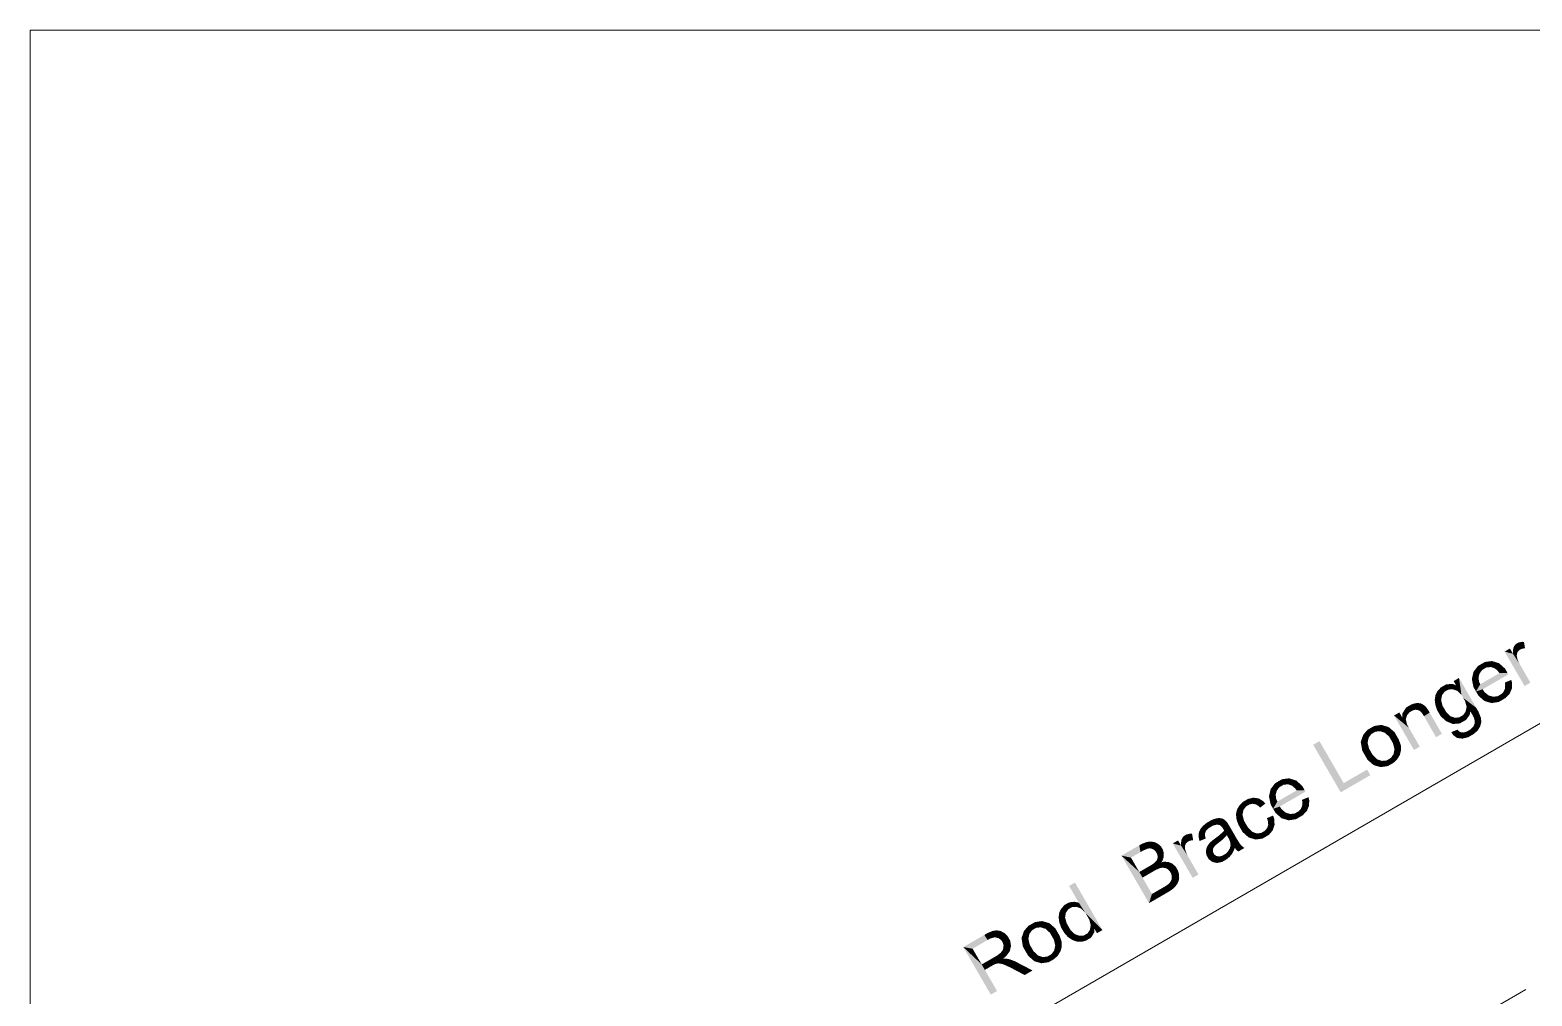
# Model space of a CAD drawing. Header units: millimetres. Extents: x 2 to 579, y 1 to 405.
# Drawn here: x 161.72 to 198.66, y 127 to 150.75 of the extents above; entities that cross this region are included whole.
import ezdxf

# ---------------------------------------------------------------- set-up
doc = ezdxf.new("R2010")
doc.units = ezdxf.units.MM
doc.linetypes.add('XKITLINE00', pattern=[0])
doc.layers.add('LinkedObject', color=7, linetype='Continuous', lineweight=0)

# ---------------------------------------------------------------- blocks, each defined once
blk = doc.blocks.new('*A4')
at = {"layer": 'LinkedObject'}
for points in [[(198.198, 135.559), (198.189, 135.414), (198.187, 135.474)], [(198.211, 135.586), (198.189, 135.414), (198.198, 135.559)], [(198.341, 135.501), (198.189, 135.414), (198.211, 135.586)], [(198.223, 135.612), (198.364, 135.515), (198.211, 135.586)], [(198.211, 135.586), (198.364, 135.515), (198.341, 135.501)], [(198.261, 135.653), (198.364, 135.515), (198.223, 135.612)], [(198.286, 135.668), (198.364, 135.515), (198.261, 135.653)], [(198.409, 135.708), (198.286, 135.668), (198.322, 135.689)], [(198.459, 135.707), (198.286, 135.668), (198.409, 135.708)], [(198.451, 135.545), (198.286, 135.668), (198.459, 135.707)], [(198.286, 135.668), (198.39, 135.53), (198.364, 135.515)], [(198.39, 135.53), (198.286, 135.668), (198.451, 135.545)], [(198.451, 135.545), (198.459, 135.707), (198.486, 135.545)], [(197.671, 135.235), (197.415, 135.164), (197.499, 135.213)], [(197.759, 135.209), (197.415, 135.164), (197.671, 135.235)], [(197.651, 135.088), (197.415, 135.164), (197.759, 135.209)], [(197.651, 135.088), (197.759, 135.209), (197.709, 135.066)], [(197.759, 135.209), (197.747, 135.053), (197.709, 135.066)], [(197.747, 135.053), (197.759, 135.209), (197.82, 134.988)], [(197.994, 135.05), (197.759, 135.209), (197.846, 135.182)], [(197.82, 134.988), (197.759, 135.209), (197.994, 135.05)], [(198.189, 135.414), (197.984, 135.468), (198.114, 135.543)], [(197.984, 135.468), (198.189, 135.414), (198.474, 134.621)], [(198.307, 135.463), (198.189, 135.414), (198.341, 135.501)], [(198.296, 135.438), (198.189, 135.414), (198.307, 135.463)], [(198.286, 135.413), (198.189, 135.414), (198.296, 135.438)], [(198.189, 135.414), (198.362, 135.147), (198.618, 134.704)], [(198.362, 135.147), (198.189, 135.414), (198.335, 135.193)], [(198.335, 135.193), (198.189, 135.414), (198.299, 135.284)], [(198.299, 135.284), (198.189, 135.414), (198.289, 135.329)], [(198.289, 135.329), (198.189, 135.414), (198.282, 135.358)], [(198.282, 135.358), (198.189, 135.414), (198.286, 135.413)], [(198.474, 134.621), (198.189, 135.414), (198.618, 134.704)], [(196.862, 134.82), (196.789, 134.64), (196.73, 134.743)], [(196.921, 134.406), (196.789, 134.64), (196.862, 134.82)], [(196.966, 134.328), (196.862, 134.82), (197.284, 134.088)], [(196.921, 134.406), (196.862, 134.82), (196.966, 134.328)], [(197.198, 134.881), (197.218, 134.593), (197.177, 134.791)], [(197.415, 135.164), (197.198, 134.881), (197.327, 135.114)], [(197.434, 135.018), (197.198, 134.881), (197.415, 135.164)], [(197.327, 135.114), (197.198, 134.881), (197.219, 134.972)], [(197.371, 134.937), (197.198, 134.881), (197.434, 135.018)], [(197.356, 134.885), (197.198, 134.881), (197.371, 134.937)], [(197.198, 134.881), (197.356, 134.885), (197.342, 134.832)], [(197.342, 134.832), (197.218, 134.593), (197.198, 134.881)], [(197.355, 134.722), (197.218, 134.593), (197.342, 134.832)], [(198.058, 134.939), (197.28, 134.486), (198.054, 134.946)], [(197.384, 134.665), (198.054, 134.946), (197.28, 134.486)], [(198.068, 134.92), (197.28, 134.486), (198.058, 134.939)], [(198.075, 134.907), (197.28, 134.486), (198.068, 134.92)], [(197.444, 134.542), (197.28, 134.486), (198.075, 134.907)], [(197.856, 134.937), (198.054, 134.946), (197.384, 134.665)], [(197.415, 135.164), (197.538, 135.078), (197.484, 135.047)], [(197.538, 135.078), (197.415, 135.164), (197.651, 135.088)], [(197.434, 135.018), (197.415, 135.164), (197.484, 135.047)], [(197.82, 134.988), (197.994, 135.05), (197.856, 134.937)], [(198.054, 134.946), (197.856, 134.937), (197.994, 135.05)], [(196.444, 134.392), (196.283, 134.398), (196.308, 134.45)], [(196.334, 134.502), (196.503, 134.478), (196.308, 134.45)], [(196.308, 134.45), (196.503, 134.478), (196.444, 134.392)], [(196.416, 134.587), (196.503, 134.478), (196.334, 134.502)], [(196.472, 134.619), (196.503, 134.478), (196.416, 134.587)], [(196.705, 134.673), (196.472, 134.619), (196.547, 134.662)], [(196.789, 134.64), (196.472, 134.619), (196.705, 134.673)], [(196.705, 134.542), (196.472, 134.619), (196.789, 134.64)], [(196.472, 134.619), (196.599, 134.534), (196.551, 134.506)], [(196.599, 134.534), (196.472, 134.619), (196.705, 134.542)], [(196.503, 134.478), (196.472, 134.619), (196.551, 134.506)], [(196.705, 134.542), (196.789, 134.64), (196.762, 134.523)], [(196.762, 134.523), (196.789, 134.64), (196.819, 134.503)], [(196.819, 134.503), (196.789, 134.64), (196.921, 134.406)], [(197.218, 134.593), (197.355, 134.722), (197.384, 134.665)], [(197.384, 134.665), (197.28, 134.486), (197.218, 134.593)], [(197.488, 134.474), (197.28, 134.486), (197.444, 134.542)], [(197.28, 134.486), (197.574, 134.228), (197.339, 134.383)], [(197.488, 134.474), (197.574, 134.228), (197.28, 134.486)], [(197.589, 134.39), (197.574, 134.228), (197.488, 134.474)], [(197.905, 134.425), (198.135, 134.496), (197.934, 134.284)], [(197.961, 134.484), (198.135, 134.496), (197.905, 134.425)], [(197.934, 134.284), (198.135, 134.496), (198.008, 134.327)], [(197.976, 134.521), (198.161, 134.559), (197.961, 134.484)], [(198.135, 134.496), (197.961, 134.484), (198.161, 134.559)], [(197.992, 134.558), (198.161, 134.559), (197.976, 134.521)], [(198.148, 134.772), (197.998, 134.65), (197.988, 134.705)], [(197.992, 134.558), (198.148, 134.772), (198.161, 134.559)], [(197.998, 134.65), (198.148, 134.772), (197.992, 134.558)], [(198.008, 134.327), (198.135, 134.496), (198.108, 134.432)], [(198.161, 134.559), (198.148, 134.772), (198.168, 134.697)], [(195.652, 134.145), (195.47, 133.947), (195.564, 134.095)], [(195.647, 133.977), (195.47, 133.947), (195.652, 134.145)], [(195.647, 133.977), (195.652, 134.145), (195.693, 134.004)], [(195.69, 134.168), (195.779, 134.036), (195.652, 134.145)], [(195.652, 134.145), (195.779, 134.036), (195.722, 134.02)], [(195.693, 134.004), (195.652, 134.145), (195.722, 134.02)], [(195.768, 134.194), (195.779, 134.036), (195.69, 134.168)], [(195.808, 134.199), (195.779, 134.036), (195.768, 134.194)], [(195.779, 134.036), (195.808, 134.199), (195.808, 134.036)], [(195.917, 134.195), (195.808, 134.199), (195.848, 134.204)], [(195.808, 134.199), (195.837, 134.035), (195.808, 134.036)], [(195.946, 134.182), (195.808, 134.199), (195.917, 134.195)], [(195.886, 134.017), (195.808, 134.199), (195.946, 134.182)], [(195.837, 134.035), (195.808, 134.199), (195.886, 134.017)], [(195.946, 134.182), (195.907, 134), (195.886, 134.017)], [(195.975, 134.169), (195.907, 134), (195.946, 134.182)], [(196.028, 134.129), (195.907, 134), (195.975, 134.169)], [(195.907, 134), (196.028, 134.129), (195.928, 133.983)], [(195.928, 133.983), (196.028, 134.129), (196.052, 134.102)], [(196.052, 134.102), (195.974, 133.923), (195.928, 133.983)], [(196.067, 134.084), (195.974, 133.923), (196.052, 134.102)], [(196.112, 134.017), (195.974, 133.923), (196.067, 134.084)], [(196.283, 134.398), (196.433, 134.334), (196.265, 134.282)], [(196.265, 134.282), (196.433, 134.334), (196.273, 134.218)], [(196.273, 134.218), (196.433, 134.334), (196.422, 134.276)], [(196.422, 134.276), (196.358, 133.969), (196.273, 134.218)], [(196.273, 134.218), (196.358, 133.969), (196.28, 134.155)], [(196.28, 134.155), (196.358, 133.969), (196.323, 134.03)], [(196.433, 134.334), (196.283, 134.398), (196.444, 134.392)], [(196.455, 134.141), (196.358, 133.969), (196.422, 134.276)], [(196.358, 133.969), (196.455, 134.141), (196.499, 134.065)], [(196.966, 134.328), (197.284, 134.088), (197.013, 134.247)], [(197.013, 134.247), (197.284, 134.088), (197.049, 134.108)], [(197.049, 134.108), (197.141, 133.999), (197.037, 134.051)], [(197.049, 134.108), (197.284, 134.088), (197.141, 133.999)], [(197.284, 134.088), (197.182, 133.929), (197.141, 133.999)], [(197.342, 133.989), (197.182, 133.929), (197.284, 134.088)], [(197.339, 134.383), (197.574, 134.228), (197.486, 134.254)], [(197.574, 134.228), (197.589, 134.39), (197.661, 134.202)], [(197.646, 134.374), (197.661, 134.202), (197.589, 134.39)], [(197.703, 134.357), (197.661, 134.202), (197.646, 134.374)], [(197.703, 134.357), (197.934, 134.284), (197.661, 134.202)], [(197.661, 134.202), (197.934, 134.284), (197.841, 134.23)], [(197.813, 134.371), (197.934, 134.284), (197.703, 134.357)], [(197.866, 134.402), (197.934, 134.284), (197.813, 134.371)], [(197.905, 134.425), (197.934, 134.284), (197.866, 134.402)], [(195.464, 133.851), (195.264, 133.896), (195.394, 133.971)], [(195.264, 133.896), (195.63, 133.595), (195.754, 133.049)], [(195.63, 133.595), (195.264, 133.896), (195.583, 133.676)], [(195.553, 133.806), (195.264, 133.896), (195.464, 133.851)], [(195.583, 133.676), (195.264, 133.896), (195.553, 133.806)], [(195.47, 133.947), (195.585, 133.903), (195.464, 133.851)], [(195.464, 133.851), (195.585, 133.903), (195.553, 133.806)], [(195.585, 133.903), (195.47, 133.947), (195.647, 133.977)], [(196.112, 134.017), (196, 133.879), (195.974, 133.923)], [(196.14, 133.967), (196, 133.879), (196.112, 134.017)], [(196, 133.879), (196.14, 133.967), (196.298, 133.363)], [(196.298, 133.363), (196.14, 133.967), (196.441, 133.446)], [(196.548, 133.982), (196.358, 133.969), (196.499, 134.065)], [(196.548, 133.982), (196.628, 133.722), (196.358, 133.969)], [(196.358, 133.969), (196.628, 133.722), (196.409, 133.881)], [(196.409, 133.881), (196.628, 133.722), (196.544, 133.758)], [(196.651, 133.879), (196.628, 133.722), (196.548, 133.982)], [(196.628, 133.722), (196.651, 133.879), (196.706, 133.86)], [(196.761, 133.841), (196.628, 133.722), (196.706, 133.86)], [(196.761, 133.841), (196.971, 133.752), (196.628, 133.722)], [(196.628, 133.722), (196.971, 133.752), (196.713, 133.687)], [(196.713, 133.687), (196.971, 133.752), (196.884, 133.702)], [(196.866, 133.851), (196.971, 133.752), (196.761, 133.841)], [(196.971, 133.752), (196.866, 133.851), (196.916, 133.879)], [(196.965, 133.908), (196.971, 133.752), (196.916, 133.879)], [(197.141, 133.999), (196.965, 133.908), (197.026, 133.994)], [(197.126, 133.916), (196.965, 133.908), (197.141, 133.999)], [(197.041, 133.793), (196.965, 133.908), (197.126, 133.916)], [(196.971, 133.752), (196.965, 133.908), (197.041, 133.793)], [(197.037, 134.051), (197.141, 133.999), (197.026, 133.994)], [(197.182, 133.929), (197.342, 133.989), (197.23, 133.834)], [(197.23, 133.834), (197.342, 133.989), (197.402, 133.837)], [(197.23, 133.834), (197.402, 133.837), (197.237, 133.809)], [(197.237, 133.809), (197.402, 133.837), (197.248, 133.768)], [(197.406, 133.785), (197.243, 133.691), (197.248, 133.768)], [(197.41, 133.732), (197.243, 133.691), (197.406, 133.785)], [(197.384, 133.63), (197.243, 133.691), (197.41, 133.732)], [(197.248, 133.768), (197.402, 133.837), (197.406, 133.785)], [(194.478, 133.341), (194.549, 132.917), (194.445, 133.247)], [(194.689, 133.589), (194.478, 133.341), (194.611, 133.544)], [(194.705, 133.439), (194.478, 133.341), (194.689, 133.589)], [(194.611, 133.544), (194.478, 133.341), (194.505, 133.42)], [(194.639, 133.347), (194.478, 133.341), (194.705, 133.439)], [(194.478, 133.341), (194.639, 133.347), (194.626, 133.286)], [(194.614, 133.226), (194.549, 132.917), (194.478, 133.341)], [(194.614, 133.226), (194.478, 133.341), (194.626, 133.286)], [(194.952, 133.665), (194.689, 133.589), (194.777, 133.639)], [(195.041, 133.639), (194.689, 133.589), (194.952, 133.665)], [(194.923, 133.511), (194.689, 133.589), (195.041, 133.639)], [(194.689, 133.589), (194.811, 133.5), (194.758, 133.47)], [(194.811, 133.5), (194.689, 133.589), (194.923, 133.511)], [(194.705, 133.439), (194.689, 133.589), (194.758, 133.47)], [(194.923, 133.511), (195.041, 133.639), (194.982, 133.491)], [(195.041, 133.639), (195.041, 133.472), (194.982, 133.491)], [(195.276, 133.488), (195.041, 133.639), (195.129, 133.614)], [(195.334, 133.387), (195.041, 133.639), (195.276, 133.488)], [(195.146, 133.373), (195.041, 133.639), (195.334, 133.387)], [(195.041, 133.472), (195.041, 133.639), (195.146, 133.373)], [(195.146, 133.373), (195.334, 133.387), (195.191, 133.295)], [(195.334, 133.387), (195.239, 133.212), (195.191, 133.295)], [(195.239, 133.212), (195.334, 133.387), (195.275, 133.067)], [(195.275, 133.067), (195.334, 133.387), (195.434, 133.102)], [(195.431, 133.163), (195.334, 133.387), (195.381, 133.306)], [(195.434, 133.102), (195.334, 133.387), (195.431, 133.163)], [(195.754, 133.049), (195.63, 133.595), (195.898, 133.132)], [(196.849, 133.519), (196.675, 133.489), (196.826, 133.548)], [(196.675, 133.489), (196.849, 133.519), (196.713, 133.42)], [(196.713, 133.42), (196.849, 133.519), (196.817, 133.343)], [(196.817, 133.343), (196.849, 133.519), (196.883, 133.336)], [(196.883, 133.336), (196.849, 133.519), (196.9, 133.486)], [(196.929, 133.483), (196.883, 133.336), (196.9, 133.486)], [(196.967, 133.478), (196.883, 133.336), (196.929, 133.483)], [(196.967, 133.478), (197.167, 133.409), (196.883, 133.336)], [(196.883, 133.336), (197.167, 133.409), (196.95, 133.329)], [(196.95, 133.329), (197.167, 133.409), (197.092, 133.365)], [(197.051, 133.501), (197.167, 133.409), (196.967, 133.478)], [(197.167, 133.409), (197.051, 133.501), (197.097, 133.527)], [(197.147, 133.556), (197.167, 133.409), (197.097, 133.527)], [(197.212, 133.62), (197.354, 133.581), (197.147, 133.556)], [(197.147, 133.556), (197.354, 133.581), (197.167, 133.409)], [(197.167, 133.409), (197.354, 133.581), (197.231, 133.446)], [(197.354, 133.581), (197.212, 133.62), (197.228, 133.656)], [(197.243, 133.691), (197.354, 133.581), (197.228, 133.656)], [(197.231, 133.446), (197.354, 133.581), (197.324, 133.532)], [(197.354, 133.581), (197.243, 133.691), (197.384, 133.63)], [(193.431, 133.265), (193.952, 132.007), (193.276, 133.176)], [(194.026, 132.234), (193.952, 132.007), (193.431, 133.265)], [(194.445, 133.247), (194.549, 132.917), (194.481, 133.035)], [(194.649, 133.084), (194.549, 132.917), (194.614, 133.226)], [(194.549, 132.917), (194.649, 133.084), (194.696, 133.002)], [(194.743, 132.921), (194.549, 132.917), (194.696, 133.002)], [(195.263, 133.006), (195.407, 132.927), (195.251, 132.945)], [(195.434, 133.102), (195.263, 133.006), (195.275, 133.067)], [(195.436, 133.041), (195.263, 133.006), (195.434, 133.102)], [(195.407, 132.927), (195.263, 133.006), (195.436, 133.041)], [(194.743, 132.921), (194.848, 132.652), (194.549, 132.917)], [(194.549, 132.917), (194.848, 132.652), (194.61, 132.81)], [(194.61, 132.81), (194.848, 132.652), (194.76, 132.678)], [(194.849, 132.82), (194.848, 132.652), (194.743, 132.921)], [(194.848, 132.652), (194.849, 132.82), (194.907, 132.8)], [(194.966, 132.78), (194.848, 132.652), (194.907, 132.8)], [(194.966, 132.78), (195.201, 132.704), (194.848, 132.652)], [(194.848, 132.652), (195.201, 132.704), (194.936, 132.627)], [(194.936, 132.627), (195.201, 132.704), (195.112, 132.653)], [(195.079, 132.791), (195.201, 132.704), (194.966, 132.78)], [(195.201, 132.704), (195.079, 132.791), (195.133, 132.822)], [(195.186, 132.853), (195.201, 132.704), (195.133, 132.822)], [(195.375, 132.874), (195.186, 132.853), (195.251, 132.945)], [(195.343, 132.821), (195.186, 132.853), (195.375, 132.874)], [(195.256, 132.736), (195.186, 132.853), (195.343, 132.821)], [(195.201, 132.704), (195.186, 132.853), (195.256, 132.736)], [(195.251, 132.945), (195.407, 132.927), (195.375, 132.874)], [(192.426, 132.281), (192.209, 131.998), (192.339, 132.23)], [(192.446, 132.135), (192.209, 131.998), (192.426, 132.281)], [(192.683, 132.352), (192.426, 132.281), (192.511, 132.33)], [(192.77, 132.325), (192.426, 132.281), (192.683, 132.352)], [(192.663, 132.205), (192.426, 132.281), (192.77, 132.325)], [(192.426, 132.281), (192.55, 132.195), (192.495, 132.163)], [(192.55, 132.195), (192.426, 132.281), (192.663, 132.205)], [(192.446, 132.135), (192.426, 132.281), (192.495, 132.163)], [(192.663, 132.205), (192.77, 132.325), (192.721, 132.183)], [(192.77, 132.325), (192.759, 132.169), (192.721, 132.183)], [(192.759, 132.169), (192.77, 132.325), (192.832, 132.105)], [(193.005, 132.167), (192.77, 132.325), (192.857, 132.299)], [(192.832, 132.105), (192.77, 132.325), (193.005, 132.167)], [(193.952, 132.007), (194.026, 132.234), (194.681, 132.429)], [(194.681, 132.429), (194.026, 132.234), (194.601, 132.567)], [(191.807, 131.876), (191.605, 131.806), (191.674, 131.846)], [(191.871, 131.866), (191.605, 131.806), (191.807, 131.876)], [(191.788, 131.726), (191.605, 131.806), (191.871, 131.866)], [(191.788, 131.726), (191.871, 131.866), (191.826, 131.719)], [(191.871, 131.866), (191.864, 131.712), (191.826, 131.719)], [(191.864, 131.712), (191.871, 131.866), (191.936, 131.668)], [(192.048, 131.79), (191.871, 131.866), (191.935, 131.857)], [(192.098, 131.732), (191.871, 131.866), (192.048, 131.79)], [(191.936, 131.668), (191.871, 131.866), (192.098, 131.732)], [(192.209, 131.998), (192.229, 131.71), (192.188, 131.907)], [(192.339, 132.23), (192.209, 131.998), (192.23, 132.089)], [(192.382, 132.054), (192.209, 131.998), (192.446, 132.135)], [(192.368, 132.001), (192.209, 131.998), (192.382, 132.054)], [(192.209, 131.998), (192.368, 132.001), (192.353, 131.949)], [(192.353, 131.949), (192.229, 131.71), (192.209, 131.998)], [(192.367, 131.839), (192.229, 131.71), (192.353, 131.949)], [(193.069, 132.056), (192.291, 131.603), (193.066, 132.062)], [(192.395, 131.781), (193.066, 132.062), (192.291, 131.603)], [(193.08, 132.037), (192.291, 131.603), (193.069, 132.056)], [(193.087, 132.024), (192.291, 131.603), (193.08, 132.037)], [(192.455, 131.659), (192.291, 131.603), (193.087, 132.024)], [(192.868, 132.054), (193.066, 132.062), (192.395, 131.781)], [(192.832, 132.105), (193.005, 132.167), (192.868, 132.054)], [(193.066, 132.062), (192.868, 132.054), (193.005, 132.167)], [(193.159, 131.889), (193.01, 131.767), (193, 131.822)], [(193.004, 131.675), (193.159, 131.889), (193.173, 131.676)], [(193.01, 131.767), (193.159, 131.889), (193.004, 131.675)], [(193.173, 131.676), (193.159, 131.889), (193.179, 131.814)], [(191.402, 131.586), (191.548, 131.512), (191.377, 131.469)], [(191.377, 131.469), (191.548, 131.512), (191.384, 131.404)], [(191.384, 131.404), (191.548, 131.512), (191.537, 131.454)], [(191.559, 131.571), (191.402, 131.586), (191.433, 131.638)], [(191.548, 131.512), (191.402, 131.586), (191.559, 131.571)], [(191.465, 131.691), (191.625, 131.66), (191.433, 131.638)], [(191.433, 131.638), (191.625, 131.66), (191.559, 131.571)], [(191.551, 131.775), (191.625, 131.66), (191.465, 131.691)], [(191.605, 131.806), (191.625, 131.66), (191.551, 131.775)], [(191.605, 131.806), (191.715, 131.712), (191.679, 131.692)], [(191.715, 131.712), (191.605, 131.806), (191.788, 131.726)], [(191.625, 131.66), (191.605, 131.806), (191.679, 131.692)], [(191.936, 131.668), (192.098, 131.732), (191.971, 131.631)], [(192.229, 131.71), (192.367, 131.839), (192.395, 131.781)], [(192.395, 131.781), (192.291, 131.603), (192.229, 131.71)], [(192.5, 131.591), (192.291, 131.603), (192.455, 131.659)], [(192.291, 131.603), (192.585, 131.345), (192.351, 131.5)], [(192.5, 131.591), (192.585, 131.345), (192.291, 131.603)], [(192.351, 131.5), (192.585, 131.345), (192.498, 131.371)], [(192.601, 131.507), (192.585, 131.345), (192.5, 131.591)], [(192.585, 131.345), (192.601, 131.507), (192.673, 131.319)], [(192.658, 131.491), (192.673, 131.319), (192.601, 131.507)], [(192.877, 131.519), (192.945, 131.401), (192.824, 131.488)], [(192.917, 131.542), (192.945, 131.401), (192.877, 131.519)], [(192.917, 131.542), (193.146, 131.612), (192.945, 131.401)], [(192.972, 131.601), (193.146, 131.612), (192.917, 131.542)], [(192.945, 131.401), (193.146, 131.612), (193.019, 131.443)], [(192.988, 131.638), (193.173, 131.676), (192.972, 131.601)], [(193.146, 131.612), (192.972, 131.601), (193.173, 131.676)], [(193.004, 131.675), (193.173, 131.676), (192.988, 131.638)], [(193.019, 131.443), (193.146, 131.612), (193.119, 131.549)], [(190.539, 131.15), (190.646, 131.07), (190.506, 131.111)], [(190.659, 131.26), (190.539, 131.15), (190.571, 131.189)], [(190.711, 131.131), (190.539, 131.15), (190.659, 131.26)], [(190.646, 131.07), (190.539, 131.15), (190.711, 131.131)], [(190.714, 131.291), (190.815, 131.191), (190.659, 131.26)], [(190.711, 131.131), (190.659, 131.26), (190.761, 131.16)], [(190.761, 131.16), (190.659, 131.26), (190.815, 131.191)], [(190.904, 131.367), (190.714, 131.291), (190.863, 131.361)], [(190.911, 131.214), (190.714, 131.291), (190.904, 131.367)], [(190.863, 131.361), (190.714, 131.291), (190.768, 131.322)], [(190.815, 131.191), (190.714, 131.291), (190.911, 131.214)], [(191.014, 131.371), (190.904, 131.367), (190.946, 131.374)], [(191.041, 131.361), (190.904, 131.367), (191.014, 131.371)], [(190.911, 131.214), (190.904, 131.367), (190.953, 131.206)], [(190.953, 131.206), (190.904, 131.367), (190.983, 131.199)], [(190.904, 131.367), (191.039, 131.149), (190.983, 131.199)], [(191.041, 131.361), (191.039, 131.149), (190.904, 131.367)], [(191.068, 131.351), (191.039, 131.149), (191.041, 131.361)], [(191.119, 131.315), (191.039, 131.149), (191.068, 131.351)], [(191.142, 131.289), (191.039, 131.149), (191.119, 131.315)], [(191.039, 131.149), (191.142, 131.289), (191.156, 131.273)], [(191.039, 131.149), (191.156, 131.273), (191.064, 131.106)], [(191.064, 131.106), (191.156, 131.273), (191.067, 131.102)], [(191.067, 131.102), (191.156, 131.273), (191.077, 131.083)], [(191.077, 131.083), (191.156, 131.273), (191.085, 131.068)], [(191.085, 131.068), (191.156, 131.273), (191.151, 130.956)], [(191.198, 131.209), (191.151, 130.956), (191.156, 131.273)], [(191.226, 131.161), (191.151, 130.956), (191.198, 131.209)], [(191.226, 131.161), (191.181, 130.903), (191.151, 130.956)], [(191.337, 130.969), (191.181, 130.903), (191.226, 131.161)], [(191.537, 131.454), (191.478, 131.138), (191.384, 131.404)], [(191.384, 131.404), (191.478, 131.138), (191.391, 131.34)], [(191.391, 131.34), (191.478, 131.138), (191.438, 131.207)], [(191.574, 131.311), (191.478, 131.138), (191.537, 131.454)], [(191.478, 131.138), (191.574, 131.311), (191.622, 131.227)], [(191.672, 131.142), (191.478, 131.138), (191.622, 131.227)], [(191.672, 131.142), (191.771, 130.874), (191.478, 131.138)], [(191.478, 131.138), (191.771, 130.874), (191.539, 131.032)], [(191.776, 131.037), (191.771, 130.874), (191.672, 131.142)], [(192.088, 131.063), (192.302, 131.139), (192.116, 130.921)], [(192.143, 131.129), (192.302, 131.139), (192.088, 131.063)], [(192.116, 130.921), (192.302, 131.139), (192.185, 130.961)], [(192.288, 131.436), (192.159, 131.314), (192.136, 131.373)], [(192.302, 131.139), (192.143, 131.129), (192.157, 131.171)], [(192.17, 131.214), (192.302, 131.139), (192.157, 131.171)], [(192.159, 131.314), (192.288, 131.436), (192.17, 131.214)], [(192.17, 131.214), (192.288, 131.436), (192.302, 131.139)], [(192.185, 130.961), (192.302, 131.139), (192.278, 131.07)], [(192.326, 131.208), (192.288, 131.436), (192.319, 131.356)], [(192.302, 131.139), (192.288, 131.436), (192.326, 131.208)], [(192.714, 131.474), (192.673, 131.319), (192.658, 131.491)], [(192.714, 131.474), (192.945, 131.401), (192.673, 131.319)], [(192.673, 131.319), (192.945, 131.401), (192.853, 131.347)], [(192.824, 131.488), (192.945, 131.401), (192.714, 131.474)], [(189.185, 130.788), (189.186, 130.617), (189.067, 130.743)], [(189.248, 130.631), (189.185, 130.788), (189.235, 130.793)], [(189.186, 130.617), (189.185, 130.788), (189.217, 130.624)], [(189.217, 130.624), (189.185, 130.788), (189.248, 130.631)], [(189.286, 130.799), (189.305, 130.624), (189.235, 130.793)], [(189.235, 130.793), (189.305, 130.624), (189.248, 130.631)], [(189.381, 130.781), (189.305, 130.624), (189.286, 130.799)], [(189.425, 130.757), (189.305, 130.624), (189.381, 130.781)], [(189.305, 130.624), (189.425, 130.757), (189.332, 130.61)], [(189.425, 130.757), (189.359, 130.596), (189.332, 130.61)], [(189.359, 130.596), (189.425, 130.757), (189.402, 130.553)], [(189.402, 130.553), (189.425, 130.757), (189.56, 130.63)], [(189.537, 130.67), (189.425, 130.757), (189.47, 130.734)], [(189.56, 130.63), (189.425, 130.757), (189.537, 130.67)], [(190.027, 130.697), (189.822, 130.751), (189.952, 130.826)], [(190.036, 130.842), (190.027, 130.697), (190.025, 130.756)], [(190.049, 130.869), (190.027, 130.697), (190.036, 130.842)], [(190.179, 130.784), (190.027, 130.697), (190.049, 130.869)], [(190.145, 130.746), (190.027, 130.697), (190.179, 130.784)], [(190.061, 130.895), (190.202, 130.798), (190.049, 130.869)], [(190.049, 130.869), (190.202, 130.798), (190.179, 130.784)], [(190.099, 130.936), (190.202, 130.798), (190.061, 130.895)], [(190.124, 130.95), (190.202, 130.798), (190.099, 130.936)], [(190.247, 130.991), (190.124, 130.95), (190.16, 130.971)], [(190.297, 130.989), (190.124, 130.95), (190.247, 130.991)], [(190.289, 130.828), (190.124, 130.95), (190.297, 130.989)], [(190.124, 130.95), (190.228, 130.813), (190.202, 130.798)], [(190.228, 130.813), (190.124, 130.95), (190.289, 130.828)], [(190.289, 130.828), (190.297, 130.989), (190.324, 130.828)], [(190.461, 130.992), (190.482, 130.81), (190.455, 130.951)], [(190.455, 130.951), (190.482, 130.81), (190.466, 130.86)], [(190.632, 131.038), (190.461, 130.992), (190.646, 131.07)], [(190.467, 131.032), (190.646, 131.07), (190.461, 130.992)], [(190.619, 131.007), (190.461, 130.992), (190.632, 131.038)], [(190.619, 131.007), (190.482, 130.81), (190.461, 130.992)], [(190.506, 131.111), (190.646, 131.07), (190.467, 131.032)], [(190.619, 130.924), (190.482, 130.81), (190.619, 131.007)], [(190.482, 130.81), (190.619, 130.924), (190.633, 130.872)], [(190.743, 130.776), (190.826, 130.647), (190.719, 130.751)], [(190.761, 130.793), (190.853, 130.684), (190.743, 130.776)], [(190.826, 130.647), (190.743, 130.776), (190.839, 130.665)], [(190.839, 130.665), (190.743, 130.776), (190.853, 130.684)], [(190.819, 130.841), (190.907, 130.734), (190.761, 130.793)], [(190.761, 130.793), (190.907, 130.734), (190.853, 130.684)], [(190.858, 130.871), (190.948, 130.766), (190.819, 130.841)], [(190.819, 130.841), (190.948, 130.766), (190.907, 130.734)], [(190.939, 130.931), (191.02, 130.823), (190.858, 130.871)], [(190.858, 130.871), (191.02, 130.823), (190.948, 130.766)], [(191.053, 131.03), (191.151, 130.956), (190.939, 130.931)], [(190.939, 130.931), (191.151, 130.956), (191.02, 130.823)], [(191.02, 130.823), (191.151, 130.956), (191.121, 130.918)], [(191.085, 131.068), (191.151, 130.956), (191.053, 131.03)], [(191.337, 130.969), (191.208, 130.855), (191.181, 130.903)], [(191.208, 130.855), (191.337, 130.969), (191.238, 130.777)], [(191.225, 130.629), (191.394, 130.869), (191.472, 130.745)], [(191.244, 130.706), (191.394, 130.869), (191.225, 130.629)], [(191.238, 130.777), (191.337, 130.969), (191.394, 130.869)], [(191.394, 130.869), (191.24, 130.746), (191.238, 130.777)], [(191.24, 130.746), (191.394, 130.869), (191.244, 130.706)], [(191.539, 131.032), (191.771, 130.874), (191.686, 130.9)], [(191.771, 130.874), (191.776, 131.037), (191.831, 131.017)], [(191.886, 130.997), (191.771, 130.874), (191.831, 131.017)], [(191.886, 130.997), (192.116, 130.921), (191.771, 130.874)], [(191.771, 130.874), (192.116, 130.921), (191.857, 130.847)], [(191.857, 130.847), (192.116, 130.921), (192.029, 130.871)], [(191.993, 131.008), (192.116, 130.921), (191.886, 130.997)], [(192.116, 130.921), (191.993, 131.008), (192.046, 131.038)], [(192.088, 131.063), (192.116, 130.921), (192.046, 131.038)], [(189.029, 130.538), (188.561, 130.451), (189, 130.705)], [(188.795, 130.402), (188.561, 130.451), (189.029, 130.538)], [(188.561, 130.451), (189.079, 129.911), (189.237, 129.282)], [(188.999, 130.049), (189.079, 129.911), (188.561, 130.451)], [(188.561, 130.451), (188.795, 130.402), (188.999, 130.049)], [(189.067, 130.743), (189.186, 130.617), (189, 130.705)], [(189, 130.705), (189.186, 130.617), (189.092, 130.574)], [(189.029, 130.538), (189, 130.705), (189.092, 130.574)], [(189.56, 130.63), (189.419, 130.524), (189.402, 130.553)], [(189.417, 130.321), (189.601, 130.465), (189.57, 130.331)], [(189.445, 130.375), (189.601, 130.465), (189.417, 130.321)], [(189.419, 130.524), (189.56, 130.63), (189.437, 130.493)], [(189.437, 130.493), (189.56, 130.63), (189.451, 130.433)], [(189.448, 130.404), (189.601, 130.465), (189.445, 130.375)], [(189.601, 130.465), (189.448, 130.404), (189.451, 130.433)], [(189.451, 130.433), (189.56, 130.63), (189.601, 130.465)], [(189.603, 130.51), (189.56, 130.63), (189.582, 130.592)], [(189.601, 130.465), (189.56, 130.63), (189.603, 130.51)], [(189.57, 130.331), (189.601, 130.465), (189.6, 130.42)], [(189.822, 130.751), (190.027, 130.697), (190.312, 129.904)], [(190.134, 130.721), (190.027, 130.697), (190.145, 130.746)], [(190.124, 130.696), (190.027, 130.697), (190.134, 130.721)], [(190.027, 130.697), (190.2, 130.43), (190.456, 129.987)], [(190.2, 130.43), (190.027, 130.697), (190.173, 130.476)], [(190.173, 130.476), (190.027, 130.697), (190.137, 130.566)], [(190.137, 130.566), (190.027, 130.697), (190.127, 130.611)], [(190.127, 130.611), (190.027, 130.697), (190.12, 130.641)], [(190.12, 130.641), (190.027, 130.697), (190.124, 130.696)], [(190.312, 129.904), (190.027, 130.697), (190.456, 129.987)], [(190.654, 130.64), (190.81, 130.586), (190.64, 130.578)], [(190.64, 130.578), (190.81, 130.586), (190.641, 130.544)], [(190.641, 130.544), (190.81, 130.586), (190.809, 130.565)], [(190.809, 130.565), (190.678, 130.414), (190.641, 130.544)], [(190.641, 130.544), (190.678, 130.414), (190.642, 130.51)], [(190.642, 130.51), (190.678, 130.414), (190.66, 130.445)], [(190.811, 130.607), (190.654, 130.64), (190.667, 130.669)], [(190.81, 130.586), (190.654, 130.64), (190.811, 130.607)], [(190.681, 130.698), (190.826, 130.647), (190.667, 130.669)], [(190.667, 130.669), (190.826, 130.647), (190.811, 130.607)], [(190.818, 130.525), (190.678, 130.414), (190.809, 130.565)], [(190.678, 130.414), (190.818, 130.525), (190.829, 130.506)], [(190.846, 130.477), (190.678, 130.414), (190.829, 130.506)], [(190.678, 130.414), (190.846, 130.477), (190.709, 130.361)], [(190.719, 130.751), (190.826, 130.647), (190.681, 130.698)], [(190.709, 130.361), (190.846, 130.477), (190.797, 130.295)], [(190.797, 130.295), (190.846, 130.477), (190.854, 130.283)], [(190.854, 130.283), (190.846, 130.477), (190.895, 130.442)], [(190.895, 130.442), (190.911, 130.27), (190.854, 130.283)], [(190.928, 130.436), (190.911, 130.27), (190.895, 130.442)], [(190.961, 130.429), (190.911, 130.27), (190.928, 130.436)], [(190.911, 130.27), (190.961, 130.429), (191.038, 130.298)], [(191.108, 130.338), (190.961, 130.429), (191.035, 130.446)], [(191.038, 130.298), (190.961, 130.429), (191.108, 130.338)], [(191.077, 130.471), (191.15, 130.363), (191.035, 130.446)], [(191.035, 130.446), (191.15, 130.363), (191.108, 130.338)], [(191.118, 130.494), (191.15, 130.363), (191.077, 130.471)], [(191.25, 130.458), (191.118, 130.494), (191.181, 130.555)], [(191.221, 130.422), (191.118, 130.494), (191.25, 130.458)], [(191.15, 130.363), (191.118, 130.494), (191.221, 130.422)], [(191.348, 130.641), (191.181, 130.555), (191.203, 130.592)], [(191.328, 130.585), (191.181, 130.555), (191.348, 130.641)], [(191.278, 130.493), (191.181, 130.555), (191.328, 130.585)], [(191.25, 130.458), (191.181, 130.555), (191.278, 130.493)], [(191.472, 130.745), (191.348, 130.641), (191.203, 130.592)], [(191.225, 130.629), (191.472, 130.745), (191.203, 130.592)], [(191.348, 130.641), (191.472, 130.745), (191.369, 130.614)], [(191.369, 130.614), (191.472, 130.745), (191.492, 130.722)], [(191.492, 130.722), (191.413, 130.57), (191.369, 130.614)], [(191.512, 130.698), (191.413, 130.57), (191.492, 130.722)], [(191.512, 130.698), (191.438, 130.554), (191.413, 130.57)], [(191.56, 130.657), (191.438, 130.554), (191.512, 130.698)], [(191.438, 130.554), (191.56, 130.657), (191.587, 130.641)], [(189.35, 130.068), (188.999, 130.049), (189.253, 130.196)], [(189.079, 129.911), (188.999, 130.049), (189.35, 130.068)], [(189.406, 130.1), (189.253, 130.196), (189.304, 130.225)], [(189.35, 130.068), (189.253, 130.196), (189.406, 130.1)], [(189.304, 130.225), (189.541, 130.287), (189.406, 130.1)], [(189.374, 130.275), (189.541, 130.287), (189.304, 130.225)], [(189.393, 130.295), (189.57, 130.331), (189.374, 130.275)], [(189.541, 130.287), (189.374, 130.275), (189.57, 130.331)], [(189.417, 130.321), (189.57, 130.331), (189.393, 130.295)], [(189.406, 130.1), (189.541, 130.287), (189.497, 130.14)], [(189.541, 130.287), (189.568, 130.155), (189.497, 130.14)], [(189.714, 130.296), (189.541, 130.287), (189.602, 130.302)], [(189.634, 130.148), (189.541, 130.287), (189.714, 130.296)], [(189.568, 130.155), (189.541, 130.287), (189.634, 130.148)], [(189.634, 130.148), (189.714, 130.296), (189.665, 130.134)], [(189.665, 130.134), (189.714, 130.296), (189.696, 130.119)], [(189.696, 130.119), (189.714, 130.296), (189.764, 130.275)], [(189.764, 130.275), (189.745, 130.072), (189.696, 130.119)], [(189.814, 130.254), (189.745, 130.072), (189.764, 130.275)], [(189.894, 130.182), (189.745, 130.072), (189.814, 130.254)], [(189.923, 130.131), (189.745, 130.072), (189.894, 130.182)], [(189.745, 130.072), (189.923, 130.131), (189.764, 130.039)], [(189.923, 130.131), (189.781, 130.011), (189.764, 130.039)], [(189.781, 130.011), (189.923, 130.131), (189.797, 129.955)], [(189.797, 129.955), (189.923, 130.131), (189.977, 129.958)], [(189.974, 130.004), (189.923, 130.131), (189.947, 130.09)], [(189.977, 129.958), (189.923, 130.131), (189.974, 130.004)], [(187.417, 129.79), (187.516, 129.287), (187.273, 129.707)], [(187.417, 129.79), (187.674, 129.043), (187.516, 129.287)], [(187.674, 129.043), (187.417, 129.79), (188.093, 128.621)], [(189.237, 129.282), (189.079, 129.911), (189.311, 129.509)], [(189.603, 129.678), (189.682, 129.54), (189.311, 129.509)], [(189.641, 129.7), (189.738, 129.572), (189.603, 129.678)], [(189.603, 129.678), (189.738, 129.572), (189.682, 129.54)], [(189.692, 129.733), (189.827, 129.636), (189.641, 129.7)], [(189.641, 129.7), (189.827, 129.636), (189.738, 129.572)], [(189.705, 129.745), (189.827, 129.636), (189.692, 129.733)], [(189.86, 129.668), (189.705, 129.745), (189.729, 129.765)], [(189.827, 129.636), (189.705, 129.745), (189.86, 129.668)], [(189.765, 129.807), (189.94, 129.766), (189.729, 129.765)], [(189.729, 129.765), (189.94, 129.766), (189.86, 129.668)], [(189.954, 129.8), (189.765, 129.807), (189.788, 129.85)], [(189.94, 129.766), (189.765, 129.807), (189.954, 129.8)], [(189.799, 129.899), (189.969, 129.834), (189.788, 129.85)], [(189.788, 129.85), (189.969, 129.834), (189.954, 129.8)], [(189.977, 129.958), (189.799, 129.899), (189.797, 129.955)], [(189.98, 129.913), (189.799, 129.899), (189.977, 129.958)], [(189.969, 129.834), (189.799, 129.899), (189.98, 129.913)], [(189.86, 129.668), (189.94, 129.766), (189.892, 129.7)], [(187.253, 129.291), (187.347, 129.186), (187.215, 129.269)], [(187.331, 129.314), (187.347, 129.186), (187.253, 129.291)], [(187.37, 129.315), (187.347, 129.186), (187.331, 129.314)], [(187.37, 129.315), (187.453, 129.193), (187.347, 129.186)], [(187.409, 129.316), (187.453, 129.193), (187.37, 129.315)], [(187.482, 129.302), (187.453, 129.193), (187.409, 129.316)], [(187.516, 129.287), (187.453, 129.193), (187.482, 129.302)], [(187.453, 129.193), (187.516, 129.287), (187.51, 129.172)], [(187.51, 129.172), (187.516, 129.287), (187.567, 129.151)], [(187.516, 129.287), (187.674, 129.043), (187.567, 129.151)], [(189.311, 129.509), (189.682, 129.54), (189.237, 129.282)], [(187.032, 129.053), (187.183, 128.988), (187.015, 128.938)], [(187.015, 128.938), (187.183, 128.988), (187.023, 128.874)], [(187.023, 128.874), (187.183, 128.988), (187.174, 128.93)], [(187.174, 128.93), (187.114, 128.62), (187.023, 128.874)], [(187.193, 129.045), (187.032, 129.053), (187.058, 129.105)], [(187.183, 128.988), (187.032, 129.053), (187.193, 129.045)], [(187.085, 129.157), (187.25, 129.13), (187.058, 129.105)], [(187.058, 129.105), (187.25, 129.13), (187.193, 129.045)], [(187.163, 129.239), (187.25, 129.13), (187.085, 129.157)], [(187.213, 128.789), (187.114, 128.62), (187.174, 128.93)], [(187.215, 129.269), (187.25, 129.13), (187.163, 129.239)], [(187.215, 129.269), (187.347, 129.186), (187.298, 129.158)], [(187.25, 129.13), (187.215, 129.269), (187.298, 129.158)], [(187.674, 129.043), (188.093, 128.621), (187.724, 128.956)], [(187.724, 128.956), (188.093, 128.621), (187.77, 128.877)], [(185.444, 128.607), (185.189, 128.502), (185.394, 128.6)], [(185.445, 128.443), (185.189, 128.502), (185.444, 128.607)], [(185.394, 128.6), (185.189, 128.502), (185.267, 128.547)], [(185.494, 128.615), (185.49, 128.433), (185.444, 128.607)], [(185.444, 128.607), (185.49, 128.433), (185.445, 128.443)], [(185.49, 128.433), (185.494, 128.615), (185.536, 128.424)], [(185.638, 128.571), (185.494, 128.615), (185.591, 128.597)], [(185.536, 128.424), (185.494, 128.615), (185.638, 128.571)], [(185.638, 128.571), (185.605, 128.373), (185.536, 128.424)], [(185.685, 128.545), (185.605, 128.373), (185.638, 128.571)], [(185.761, 128.471), (185.605, 128.373), (185.685, 128.545)], [(186.346, 128.767), (186.135, 128.519), (186.268, 128.722)], [(186.362, 128.617), (186.135, 128.519), (186.346, 128.767)], [(186.268, 128.722), (186.135, 128.519), (186.162, 128.598)], [(186.296, 128.525), (186.135, 128.519), (186.362, 128.617)], [(186.609, 128.843), (186.346, 128.767), (186.434, 128.817)], [(186.698, 128.817), (186.346, 128.767), (186.609, 128.843)], [(186.58, 128.689), (186.346, 128.767), (186.698, 128.817)], [(186.346, 128.767), (186.468, 128.678), (186.415, 128.648)], [(186.468, 128.678), (186.346, 128.767), (186.58, 128.689)], [(186.362, 128.617), (186.346, 128.767), (186.415, 128.648)], [(186.58, 128.689), (186.698, 128.817), (186.639, 128.669)], [(186.698, 128.817), (186.698, 128.65), (186.639, 128.669)], [(186.933, 128.666), (186.698, 128.817), (186.786, 128.792)], [(186.991, 128.565), (186.698, 128.817), (186.933, 128.666)], [(186.803, 128.551), (186.698, 128.817), (186.991, 128.565)], [(186.698, 128.65), (186.698, 128.817), (186.803, 128.551)], [(186.803, 128.551), (186.991, 128.565), (186.848, 128.473)], [(186.991, 128.565), (186.896, 128.39), (186.848, 128.473)], [(186.896, 128.39), (186.991, 128.565), (186.932, 128.245)], [(186.932, 128.245), (186.991, 128.565), (187.091, 128.28)], [(187.088, 128.341), (186.991, 128.565), (187.038, 128.484)], [(187.091, 128.28), (186.991, 128.565), (187.088, 128.341)], [(187.023, 128.874), (187.114, 128.62), (187.032, 128.81)], [(187.032, 128.81), (187.114, 128.62), (187.077, 128.683)], [(187.114, 128.62), (187.213, 128.789), (187.261, 128.704)], [(187.308, 128.623), (187.114, 128.62), (187.261, 128.704)], [(187.114, 128.62), (187.308, 128.623), (187.152, 128.555)], [(187.152, 128.555), (187.308, 128.623), (187.241, 128.453)], [(187.241, 128.453), (187.308, 128.623), (187.294, 128.417)], [(187.294, 128.417), (187.308, 128.623), (187.413, 128.522)], [(187.726, 128.541), (187.733, 128.388), (187.679, 128.514)], [(187.726, 128.541), (187.897, 128.651), (187.733, 128.388)], [(187.783, 128.626), (187.897, 128.651), (187.726, 128.541)], [(187.733, 128.388), (187.897, 128.651), (187.812, 128.434)], [(187.77, 128.877), (188.093, 128.621), (187.805, 128.741)], [(187.897, 128.651), (187.783, 128.626), (187.794, 128.683)], [(187.805, 128.741), (187.897, 128.651), (187.794, 128.683)], [(187.805, 128.741), (188.093, 128.621), (187.897, 128.651)], [(187.812, 128.434), (187.897, 128.651), (187.893, 128.565)], [(187.897, 128.651), (188.093, 128.621), (187.959, 128.544)], [(185.269, 128.377), (184.671, 128.203), (185.189, 128.502)], [(184.9, 128.163), (184.671, 128.203), (185.269, 128.377)], [(185.124, 127.777), (185.347, 127.034), (184.671, 128.203)], [(184.671, 128.203), (184.9, 128.163), (185.124, 127.777)], [(185.189, 128.502), (185.334, 128.414), (185.269, 128.377)], [(185.334, 128.414), (185.189, 128.502), (185.445, 128.443)], [(185.788, 128.423), (185.605, 128.373), (185.761, 128.471)], [(185.605, 128.373), (185.788, 128.423), (185.629, 128.332)], [(185.788, 128.423), (185.646, 128.303), (185.629, 128.332)], [(185.829, 128.167), (185.632, 128.114), (185.657, 128.176)], [(185.646, 128.303), (185.788, 128.423), (185.66, 128.242)], [(185.659, 128.209), (185.829, 128.167), (185.657, 128.176)], [(185.66, 128.242), (185.829, 128.167), (185.659, 128.209)], [(185.66, 128.242), (185.788, 128.423), (185.829, 128.167)], [(185.845, 128.233), (185.788, 128.423), (185.824, 128.361)], [(185.829, 128.167), (185.788, 128.423), (185.845, 128.233)], [(186.135, 128.519), (186.205, 128.095), (186.102, 128.425)], [(186.102, 128.425), (186.205, 128.095), (186.137, 128.213)], [(186.135, 128.519), (186.296, 128.525), (186.283, 128.464)], [(186.271, 128.404), (186.205, 128.095), (186.135, 128.519)], [(186.271, 128.404), (186.135, 128.519), (186.283, 128.464)], [(186.306, 128.262), (186.205, 128.095), (186.271, 128.404)], [(186.205, 128.095), (186.306, 128.262), (186.353, 128.18)], [(186.4, 128.099), (186.205, 128.095), (186.353, 128.18)], [(186.92, 128.184), (187.064, 128.105), (186.908, 128.123)], [(187.091, 128.28), (186.92, 128.184), (186.932, 128.245)], [(187.093, 128.219), (186.92, 128.184), (187.091, 128.28)], [(187.064, 128.105), (186.92, 128.184), (187.093, 128.219)], [(187.413, 128.522), (187.457, 128.34), (187.294, 128.417)], [(187.294, 128.417), (187.457, 128.34), (187.346, 128.38)], [(187.47, 128.501), (187.457, 128.34), (187.413, 128.522)], [(187.457, 128.34), (187.47, 128.501), (187.515, 128.337)], [(187.515, 128.337), (187.47, 128.501), (187.528, 128.481)], [(187.528, 128.481), (187.733, 128.388), (187.515, 128.337)], [(187.515, 128.337), (187.733, 128.388), (187.574, 128.333)], [(187.632, 128.487), (187.733, 128.388), (187.528, 128.481)], [(187.574, 128.333), (187.733, 128.388), (187.683, 128.359)], [(187.733, 128.388), (187.632, 128.487), (187.679, 128.514)], [(185.38, 127.746), (185.124, 127.777), (185.456, 127.968)], [(185.38, 127.746), (185.456, 127.968), (185.41, 127.763)], [(185.41, 127.763), (185.456, 127.968), (185.455, 127.785)], [(185.455, 127.785), (185.456, 127.968), (185.47, 127.79)], [(185.534, 127.801), (185.456, 127.968), (185.508, 127.999)], [(185.47, 127.79), (185.456, 127.968), (185.49, 127.796)], [(185.49, 127.796), (185.456, 127.968), (185.534, 127.801)], [(185.585, 128.058), (185.644, 127.915), (185.508, 127.999)], [(185.534, 127.801), (185.508, 127.999), (185.558, 127.799)], [(185.508, 127.999), (185.644, 127.915), (185.558, 127.799)], [(185.558, 127.799), (185.644, 127.915), (185.582, 127.798)], [(185.644, 127.915), (185.643, 127.782), (185.582, 127.798)], [(185.608, 128.086), (185.829, 128.167), (185.585, 128.058)], [(185.814, 128.101), (185.585, 128.058), (185.829, 128.167)], [(185.721, 127.975), (185.585, 128.058), (185.814, 128.101)], [(185.644, 127.915), (185.585, 128.058), (185.721, 127.975)], [(185.632, 128.114), (185.829, 128.167), (185.608, 128.086)], [(185.683, 127.918), (185.643, 127.782), (185.644, 127.915)], [(185.643, 127.782), (185.683, 127.918), (185.681, 127.767)], [(185.681, 127.767), (185.683, 127.918), (185.72, 127.751)], [(185.77, 127.911), (185.683, 127.918), (185.746, 127.916)], [(185.72, 127.751), (185.683, 127.918), (185.77, 127.911)], [(185.77, 127.911), (185.822, 127.703), (185.72, 127.751)], [(185.822, 127.899), (185.822, 127.703), (185.77, 127.911)], [(185.931, 127.858), (185.822, 127.703), (185.822, 127.899)], [(185.822, 127.703), (185.931, 127.858), (185.886, 127.67)], [(185.886, 127.67), (185.931, 127.858), (185.988, 127.829)], [(185.886, 127.67), (185.988, 127.829), (186.181, 127.516)], [(186.181, 127.516), (185.988, 127.829), (186.374, 127.628)], [(186.4, 128.099), (186.505, 127.83), (186.205, 128.095)], [(186.205, 128.095), (186.505, 127.83), (186.267, 127.988)], [(186.267, 127.988), (186.505, 127.83), (186.417, 127.856)], [(186.506, 127.998), (186.505, 127.83), (186.4, 128.099)], [(186.505, 127.83), (186.506, 127.998), (186.564, 127.978)], [(186.623, 127.958), (186.505, 127.83), (186.564, 127.978)], [(186.623, 127.958), (186.858, 127.882), (186.505, 127.83)], [(186.505, 127.83), (186.858, 127.882), (186.592, 127.805)], [(186.592, 127.805), (186.858, 127.882), (186.769, 127.831)], [(186.736, 127.969), (186.858, 127.882), (186.623, 127.958)], [(186.858, 127.882), (186.736, 127.969), (186.79, 128)], [(186.843, 128.031), (186.858, 127.882), (186.79, 128)], [(187.032, 128.052), (186.843, 128.031), (186.908, 128.123)], [(187, 127.999), (186.843, 128.031), (187.032, 128.052)], [(186.913, 127.914), (186.843, 128.031), (187, 127.999)], [(186.858, 127.882), (186.843, 128.031), (186.913, 127.914)], [(186.908, 128.123), (187.064, 128.105), (187.032, 128.052)], [(185.124, 127.777), (185.201, 127.642), (185.347, 127.034)], [(185.201, 127.642), (185.124, 127.777), (185.38, 127.746)], [(185.347, 127.034), (185.201, 127.642), (185.501, 127.123)]]:
    blk.add_hatch(color=7, dxfattribs=at).paths.add_polyline_path(points, flags=17)
at = {"layer": 'LinkedObject', "color": 2, "linetype": 'XKITLINE00', "lineweight": 0}
for p, q in [((161.719, 79.257), (161.719, 150.749)), ((161.719, 150.749), (245.872, 150.749))]:
    blk.add_line(p, q, dxfattribs=at)
at = {"layer": 'LinkedObject', "color": 6, "linetype": 'XKITLINE00', "lineweight": 0}
for p, q in [((177.585, 121.412), (218.979, 145.335)), ((189.347, 121.868), (198.507, 127.162))]:
    blk.add_line(p, q, dxfattribs=at)

msp = doc.modelspace()

# ---------------------------------------------------------------- block references
at = {"lineweight": 0}
msp.add_blockref('*A4', (0, 0), dxfattribs=at)

doc.saveas('drawing.dxf')
